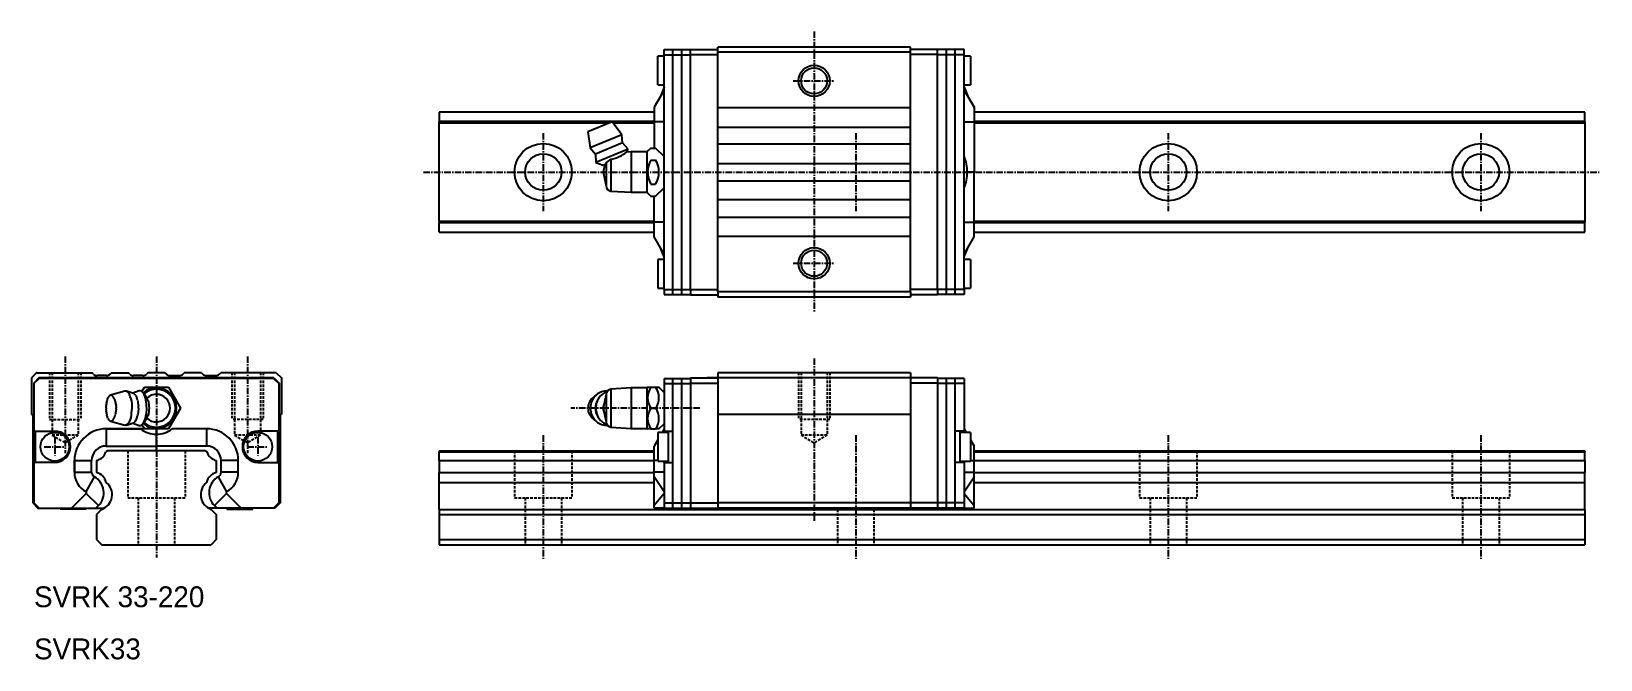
# Model space of a CAD drawing. Extents: x 10 to 311, y 10 to 130.
import ezdxf

# ---------------------------------------------------------------- set-up
doc = ezdxf.new("R2010")
doc.units = 0
doc.linetypes.add('CENTER', pattern=[2, 1.25, -0.25, 0.25, -0.25])
doc.linetypes.add('DASHED', pattern=[0.75, 0.5, -0.25])
doc.layers.get('0').update_dxf_attribs({"linetype": 'CONTINUOUS'})
doc.layers.add('CENTER', color=1, linetype='CENTER')

msp = doc.modelspace()

# ---------------------------------------------------------------- linework, layer by layer
at = {"color": 7, "linetype": 'CONTINUOUS'}
for p, q in [((130.97, 126), (130.97, 127)), ((130.97, 127), (136.07, 127)), ((132.67, 80), (132.67, 127)), ((134.37, 80), (134.37, 127)), ((136.07, 126.05), (136.07, 127.05)), ((136.07, 127.05), (141.27, 127.05)), ((178.27, 127.5), (141.27, 127.5)), ((141.27, 126.5), (141.27, 127.5)), ((178.27, 126.5), (178.27, 127.5)), ((183.47, 127.05), (178.27, 127.05)), ((183.47, 126.05), (183.47, 127.05)), ((188.57, 127), (183.47, 127)), ((185.17, 80), (185.17, 127)), ((186.87, 80), (186.87, 127)), ((188.57, 126), (188.57, 127)), ((130.97, 125.75), (129.77, 125.75)), ((130.97, 125.75), (129.77, 125.75)), ((129.77, 120.25), (129.77, 125.75)), ((129.77, 120.25), (129.77, 125.75)), ((130.97, 81), (130.97, 126)), ((130.97, 126), (136.07, 126)), ((136.07, 126.05), (141.27, 126.05)), ((136.07, 80.95), (136.07, 126.05)), ((141.27, 80.5), (141.27, 126.5)), ((178.27, 126.5), (141.27, 126.5)), ((178.27, 80.5), (178.27, 126.5)), ((183.47, 126.05), (178.27, 126.05)), ((183.47, 80.95), (183.47, 126.05)), ((188.57, 126), (183.47, 126)), ((188.57, 81), (188.57, 126)), ((189.77, 125.75), (188.57, 125.75)), ((189.77, 125.75), (189.77, 120.25)), ((130.97, 119.23), (129.07, 115.93)), ((130.97, 119.23), (129.07, 115.93)), ((129.77, 120.25), (130.97, 120.25)), ((129.77, 120.25), (130.97, 120.25)), ((130.97, 119.78), (130.2, 117.9)), ((130.97, 119.78), (130.2, 117.9)), ((188.57, 120.25), (189.77, 120.25)), ((188.57, 119.78), (189.34, 117.9)), ((188.57, 119.23), (190.47, 115.93)), ((129.07, 115), (87.77, 115)), ((87.77, 115), (87.77, 113.2)), ((129.07, 115.93), (129.07, 113.13)), ((129.07, 115.93), (129.07, 113.13)), ((178.27, 115.85), (141.27, 115.85)), ((190.47, 115.93), (190.47, 113.13)), ((307.77, 115), (190.47, 115)), ((307.77, 113.2), (307.77, 115)), ((129.07, 113.2), (87.77, 113.2)), ((87.77, 112.9), (87.77, 113.2)), ((120.4, 112.9), (87.77, 112.9)), ((87.77, 94.1), (87.77, 112.9)), ((120.98, 113.14), (116.36, 111.23)), ((122.83, 110.66), (120.98, 113.14)), ((129.07, 112.9), (121.16, 112.9)), ((129.07, 113.13), (129.07, 108.12)), ((129.07, 113.13), (129.07, 108.12)), ((130.97, 113.13), (129.07, 113.13)), ((130.97, 113.13), (129.07, 113.13)), ((141.27, 112.15), (178.27, 112.15)), ((188.57, 113.13), (190.47, 113.13)), ((307.77, 113.2), (190.47, 113.2)), ((190.47, 113.13), (190.47, 103.5)), ((307.77, 112.9), (190.47, 112.9)), ((307.77, 113.2), (307.77, 112.9)), ((307.77, 112.9), (307.77, 94.1)), ((116.36, 111.23), (116.81, 108.17)), ((122.83, 110.66), (116.81, 108.17)), ((123.01, 109.11), (117.78, 106.94)), ((123.01, 109.11), (122.83, 110.66)), ((124.06, 107.92), (123.01, 109.11)), ((178.27, 108.85), (141.27, 108.85)), ((116.81, 108.17), (117.78, 106.94)), ((117.78, 106.94), (117.88, 105.36)), ((124.06, 107.92), (117.88, 105.36)), ((120.75, 105.95), (119.87, 105.31)), ((120.75, 105.95), (120.75, 99.86)), ((123.78, 107.32), (124.06, 107.92)), ((124.67, 107.37), (123.78, 107.32)), ((123.78, 107.32), (123.78, 107.32)), ((123.78, 107.32), (123.78, 107.32)), ((124.67, 107.37), (124.67, 99.62)), ((127.67, 107.37), (124.67, 107.37)), ((128.41, 108.12), (127.67, 107.37)), ((127.67, 107.37), (127.67, 99.62)), ((128.41, 108.12), (129.35, 108.12)), ((128.41, 105.81), (129.35, 105.81)), ((130.97, 106.5), (129.35, 108.12)), ((117.88, 105.36), (119.27, 104.86)), ((119.27, 104.86), (119.75, 105.05)), ((119.61, 105), (119.27, 103.5)), ((119.27, 103.5), (119.87, 100.85)), ((119.87, 105.31), (119.75, 105.05)), ((119.87, 105.31), (119.87, 100.85)), ((141.27, 105.15), (178.27, 105.15)), ((190.47, 103.5), (189.16, 103.5)), ((190.47, 93.87), (190.47, 103.5)), ((120.75, 99.86), (124.67, 99.62)), ((124.67, 99.62), (127.67, 99.62)), ((127.67, 99.62), (128.41, 98.88)), ((128.41, 101.19), (129.35, 101.19)), ((129.35, 98.88), (130.97, 100.5)), ((141.27, 101.85), (178.27, 101.85)), ((128.41, 98.88), (129.35, 98.88)), ((129.07, 93.87), (129.07, 98.88)), ((178.27, 98.15), (141.27, 98.15)), ((87.77, 94.1), (129.07, 94.1)), ((87.77, 94.1), (87.77, 93.8)), ((87.77, 93.8), (129.07, 93.8)), ((87.77, 92), (87.77, 93.8)), ((129.07, 91.07), (129.07, 93.87)), ((130.97, 93.87), (129.07, 93.87)), ((141.27, 94.85), (178.27, 94.85)), ((188.57, 93.87), (190.47, 93.87)), ((190.47, 94.1), (307.77, 94.1)), ((190.47, 91.07), (190.47, 93.87)), ((190.47, 93.8), (307.77, 93.8)), ((307.77, 94.1), (307.77, 93.8)), ((307.77, 92), (307.77, 93.8)), ((87.77, 92), (129.07, 92)), ((130.97, 87.77), (129.07, 91.07)), ((178.27, 91.15), (141.27, 91.15)), ((188.57, 87.77), (190.47, 91.07)), ((190.47, 92), (307.77, 92)), ((130.97, 87.22), (130.2, 89.1)), ((188.57, 87.22), (189.34, 89.1)), ((130.97, 86.75), (129.77, 86.75)), ((129.77, 86.75), (129.77, 81.25)), ((189.77, 86.75), (188.57, 86.75)), ((189.77, 86.75), (189.77, 81.25)), ((129.77, 81.25), (130.97, 81.25)), ((130.97, 81), (130.97, 80)), ((130.97, 81), (136.07, 81)), ((130.97, 80), (136.07, 80)), ((136.07, 80.95), (141.27, 80.95)), ((136.07, 80.95), (136.07, 79.95)), ((136.07, 79.95), (141.27, 79.95)), ((178.27, 80.5), (141.27, 80.5)), ((141.27, 80.5), (141.27, 79.5)), ((178.27, 79.5), (141.27, 79.5)), ((183.47, 80.95), (178.27, 80.95)), ((178.27, 80.5), (178.27, 79.5)), ((183.47, 79.95), (178.27, 79.95)), ((188.57, 81), (183.47, 81)), ((183.47, 80.95), (183.47, 79.95)), ((188.57, 80), (183.47, 80)), ((188.57, 81.25), (189.77, 81.25)), ((188.57, 81), (188.57, 80)), ((10.5, 65), (9.5, 64)), ((9.5, 64), (9.5, 57)), ((10.95, 64), (9.95, 63)), ((11, 63.9), (10, 62.9)), ((10.5, 65), (21.15, 65)), ((56.05, 64), (10.95, 64)), ((56, 63.9), (11, 63.9)), ((21.41, 64.74), (21.15, 65)), ((21.9, 64.05), (21.62, 64.05)), ((23.89, 64.45), (22.11, 64.45)), ((24.85, 65), (24.59, 64.74)), ((24.85, 65), (28.15, 65)), ((28.41, 64.74), (28.15, 65)), ((30.89, 64.45), (29.11, 64.45)), ((31.85, 65), (31.59, 64.74)), ((35.15, 65), (31.85, 65)), ((35.15, 65), (35.41, 64.74)), ((36.11, 64.45), (37.89, 64.45)), ((38.59, 64.74), (38.85, 65)), ((42.15, 65), (38.85, 65)), ((42.15, 65), (42.41, 64.74)), ((43.11, 64.45), (44.89, 64.45)), ((45.59, 64.74), (45.85, 65)), ((56.5, 65), (45.85, 65)), ((56, 63.9), (57, 62.9)), ((56.05, 64), (57.05, 63)), ((56.5, 65), (57.5, 64)), ((57.5, 64), (57.5, 57)), ((130.97, 63.9), (130.97, 62.9)), ((130.97, 63.9), (136.07, 63.9)), ((132.67, 39), (132.67, 63.9)), ((134.37, 39), (134.37, 63.9)), ((136.07, 64), (141.27, 64)), ((136.07, 64), (136.07, 63)), ((139.27, 64), (139.27, 64.05)), ((139.27, 64.05), (141.27, 64.05)), ((178.27, 65), (141.27, 65)), ((141.27, 65), (141.27, 64)), ((178.27, 64), (141.27, 64)), ((141.27, 64), (141.27, 57)), ((178.27, 65), (178.27, 64)), ((183.47, 64), (178.27, 64)), ((178.27, 64), (178.27, 57)), ((183.47, 64), (183.47, 63)), ((188.57, 63.9), (183.47, 63.9)), ((185.17, 39), (185.17, 63.9)), ((186.87, 39), (186.87, 63.9)), ((188.57, 63.9), (188.57, 62.9)), ((9.95, 63), (9.95, 49.05)), ((10, 62.9), (10, 53.8)), ((27.46, 61.44), (24.72, 60.69)), ((29.1, 61.02), (27.73, 61.44)), ((30.18, 61.51), (28.96, 61.06)), ((30.73, 61.4), (31.19, 62.2)), ((31.36, 60.62), (30.94, 61.18)), ((31.19, 62.2), (35.81, 62.2)), ((31.69, 60.13), (31.36, 60.62)), ((35.81, 62.2), (38.12, 58.2)), ((57, 62.9), (57, 53.8)), ((57.05, 63), (57.05, 40)), ((117.98, 60.78), (117.26, 60.18)), ((119.87, 60.85), (119.27, 58.2)), ((119.87, 60.85), (119.87, 55.55)), ((124.67, 62.07), (120.75, 61.84)), ((120.75, 61.84), (120.75, 54.56)), ((127.67, 62.07), (124.67, 62.07)), ((124.67, 62.07), (124.67, 54.32)), ((127.8, 62.2), (127.67, 62.07)), ((127.67, 62.07), (127.67, 54.32)), ((127.8, 62.2), (128.41, 62.2)), ((128.41, 62.2), (129.35, 62.2)), ((129.35, 62.2), (129.97, 62.2)), ((130.97, 61.2), (129.97, 62.2)), ((130.97, 62.9), (136.07, 62.9)), ((130.97, 62.9), (130.97, 53.8)), ((136.07, 63), (141.27, 63)), ((136.07, 63), (136.07, 40)), ((183.47, 63), (178.27, 63)), ((183.47, 63), (183.47, 40)), ((188.57, 62.9), (183.47, 62.9)), ((188.57, 62.9), (188.57, 53.8)), ((31.95, 59.63), (31.69, 60.13)), ((38.12, 58.2), (35.81, 54.2)), ((119.27, 58.2), (119.87, 55.55)), ((128.41, 58.2), (129.35, 58.2)), ((9.5, 57), (9.75, 57)), ((9.75, 57), (9.75, 40)), ((23.87, 54.23), (30.46, 54.23)), ((23.87, 54.23), (23.87, 50.93)), ((30.46, 54.23), (23.87, 54.23)), ((23.87, 54.23), (23.87, 50.93)), ((24.72, 55.71), (27.46, 54.96)), ((27.73, 54.96), (29.1, 55.38)), ((28.96, 55.34), (30.18, 54.89)), ((31.17, 54.23), (30.46, 54.23)), ((31.19, 54.2), (30.73, 55)), ((30.94, 55.22), (31.36, 55.78)), ((31.36, 55.78), (31.69, 56.27)), ((31.69, 56.27), (31.95, 56.77)), ((43.13, 54.23), (36.54, 54.23)), ((43.13, 54.23), (43.13, 50.93)), ((57.25, 57), (57.25, 40)), ((57.5, 57), (57.25, 57)), ((120.75, 54.56), (124.67, 54.32)), ((124.67, 54.32), (127.67, 54.32)), ((127.67, 54.32), (127.8, 54.2)), ((129.97, 54.2), (130.97, 55.2)), ((130.97, 54.23), (130.58, 53.55)), ((178.27, 57), (141.27, 57)), ((141.27, 57), (141.27, 40)), ((178.27, 57), (178.27, 40)), ((188.57, 54.23), (188.96, 53.55)), ((10, 53.8), (14, 53.8)), ((10.25, 53.8), (10.25, 47.8)), ((35.81, 54.2), (31.19, 54.2)), ((33.5, 53.22), (33.5, 54.2)), ((33.5, 53.21), (33.5, 53.22)), ((33.5, 53.2), (33.5, 53.21)), ((33.5, 50.93), (33.5, 53.2)), ((33.5, 50.93), (33.5, 53.2)), ((57, 53.8), (53, 53.8)), ((56.75, 53.8), (56.75, 47.8)), ((56.75, 53.8), (56.75, 47.8)), ((128.41, 54.2), (127.8, 54.2)), ((128.41, 54.2), (129.35, 54.2)), ((129.77, 52.15), (129.07, 50.93)), ((129.97, 54.2), (129.35, 54.2)), ((129.77, 53.55), (129.77, 48.05)), ((131.77, 53.55), (129.77, 53.55)), ((130.97, 53.55), (130.97, 53.8)), ((130.97, 53.8), (132.67, 53.8)), ((131.77, 53.8), (131.77, 47.8)), ((131.77, 53.8), (131.77, 47.8)), ((188.57, 53.8), (186.87, 53.8)), ((187.77, 53.8), (187.77, 47.8)), ((189.77, 53.55), (187.77, 53.55)), ((188.57, 53.55), (188.57, 53.8)), ((189.77, 53.55), (189.77, 48.05)), ((189.77, 52.15), (190.47, 50.93)), ((9.95, 44.95), (9.95, 49.05)), ((9.95, 49.05), (9.95, 44.95)), ((9.95, 49.05), (10.25, 49.05)), ((24.1, 50), (23.8, 49.83)), ((23.87, 50.93), (33.5, 50.93)), ((23.87, 50.93), (33.5, 50.93)), ((42.9, 50), (24.1, 50)), ((43.13, 50.93), (33.5, 50.93)), ((33.5, 50), (33.5, 50.93)), ((42.9, 50), (43.2, 49.83)), ((87.77, 50), (129.07, 50)), ((87.77, 50), (87.77, 49.83)), ((87.77, 49.83), (129.07, 49.83)), ((87.77, 48.15), (87.77, 49.83)), ((129.07, 48.13), (129.07, 50.93)), ((190.47, 48.13), (190.47, 50.93)), ((190.47, 50), (307.77, 50)), ((190.47, 49.83), (307.77, 49.83)), ((307.77, 50), (307.77, 49.83)), ((307.77, 48.15), (307.77, 49.83)), ((14, 47.8), (10, 47.8)), ((10, 47.8), (10, 40)), ((17.77, 45.9), (17.77, 48.13)), ((17.77, 48.13), (17.77, 45.9)), ((17.77, 48.13), (21.07, 48.13)), ((17.77, 48.13), (21.07, 48.13)), ((17.77, 45.9), (21.07, 45.9)), ((17.77, 45.9), (21.07, 45.9)), ((21.07, 45.9), (21.07, 48.13)), ((21.07, 45.9), (21.07, 48.13)), ((22, 48.15), (22, 45.85)), ((45, 48.15), (45, 45.85)), ((45.93, 45.9), (45.93, 48.13)), ((49.23, 48.13), (45.93, 48.13)), ((49.23, 45.9), (45.93, 45.9)), ((49.23, 45.9), (49.23, 48.13)), ((53, 47.8), (57, 47.8)), ((57, 47.8), (57, 40)), ((87.77, 48.15), (129.07, 48.15)), ((87.77, 48.15), (87.77, 45.85)), ((87.77, 45.85), (129.07, 45.85)), ((87.77, 43.96), (87.77, 45.85)), ((129.77, 48.13), (129.07, 48.13)), ((129.07, 45.9), (129.07, 48.13)), ((130.97, 45.9), (129.07, 45.9)), ((129.07, 45.03), (129.07, 45.9)), ((129.77, 48.05), (131.77, 48.05)), ((130.97, 47.8), (130.97, 48.05)), ((130.97, 47.8), (130.97, 40)), ((130.97, 47.8), (132.67, 47.8)), ((188.57, 47.8), (186.87, 47.8)), ((187.77, 48.05), (189.77, 48.05)), ((188.57, 47.8), (188.57, 48.05)), ((188.57, 47.8), (188.57, 40)), ((188.57, 45.9), (190.47, 45.9)), ((189.77, 48.13), (190.47, 48.13)), ((190.47, 48.15), (307.77, 48.15)), ((190.47, 45.9), (190.47, 48.13)), ((190.47, 45.03), (190.47, 45.9)), ((190.47, 45.85), (307.77, 45.85)), ((307.77, 48.15), (307.77, 45.85)), ((307.77, 43.96), (307.77, 45.85)), ((9.95, 44.95), (10, 44.95)), ((9.95, 44.95), (9.95, 40)), ((19.99, 42.14), (21.59, 45.03)), ((19.99, 42.14), (21.59, 45.03)), ((47.01, 42.14), (45.41, 45.03)), ((87.77, 43.96), (129.07, 43.96)), ((87.77, 38.76), (87.77, 43.96)), ((129.07, 39.49), (129.07, 45.03)), ((130.97, 42.14), (129.07, 45.03)), ((188.57, 42.14), (190.47, 45.03)), ((190.47, 39.49), (190.47, 45.03)), ((190.47, 43.96), (307.77, 43.96)), ((307.77, 38.76), (307.77, 43.96)), ((9.75, 40), (10.75, 39)), ((9.95, 40), (10.95, 39)), ((10, 40), (11, 39)), ((17.22, 39), (20.04, 41.82)), ((20.04, 41.82), (17.22, 39)), ((20.04, 41.82), (22.37, 39.49)), ((20.04, 41.82), (22.37, 39.49)), ((21.88, 39), (22.37, 39.49)), ((21.88, 39), (22.37, 39.49)), ((46.96, 41.82), (44.63, 39.49)), ((45.12, 39), (44.63, 39.49)), ((49.78, 39), (46.96, 41.82)), ((57, 40), (56, 39)), ((57.05, 40), (56.05, 39)), ((57.25, 40), (56.25, 39)), ((130.97, 41.82), (129.07, 39.49)), ((129.07, 39), (129.07, 39.49)), ((130.97, 40), (130.97, 39)), ((130.97, 40), (136.07, 40)), ((136.07, 40), (141.27, 40)), ((136.07, 40), (136.07, 39)), ((178.27, 40), (141.27, 40)), ((141.27, 40), (141.27, 39)), ((183.47, 40), (178.27, 40)), ((178.27, 40), (178.27, 39)), ((183.47, 40), (183.47, 39)), ((188.57, 40), (183.47, 40)), ((188.57, 41.82), (190.47, 39.49)), ((188.57, 40), (188.57, 39)), ((190.47, 39), (190.47, 39.49)), ((10.75, 39), (10.95, 39)), ((10.95, 39), (11, 39)), ((11, 39), (17.22, 39)), ((15, 38.96), (15, 38.8)), ((20, 38.8), (15, 38.8)), ((17.22, 39), (21.88, 39)), ((17.22, 39), (21.88, 39)), ((20, 38.8), (20, 39)), ((21.88, 39), (23.5, 39)), ((21.88, 39), (23.5, 39)), ((22.96, 38.76), (22, 37.8)), ((22, 37.8), (22, 33)), ((45.12, 39), (43.5, 39)), ((44.04, 38.76), (45, 37.8)), ((45, 37.8), (45, 33)), ((49.78, 39), (45.12, 39)), ((47, 39), (47, 38.8)), ((47, 38.8), (52, 38.8)), ((56, 39), (49.78, 39)), ((52, 38.8), (52, 39)), ((56.05, 39), (56, 39)), ((56.25, 39), (56.05, 39)), ((87.77, 38.76), (307.77, 38.76)), ((87.77, 38.76), (87.77, 37.8)), ((87.77, 37.8), (307.77, 37.8)), ((87.77, 37.8), (87.77, 33)), ((130.97, 39), (129.07, 39)), ((130.97, 39), (136.07, 39)), ((136.07, 39), (141.27, 39)), ((178.27, 39), (141.27, 39)), ((183.47, 39), (178.27, 39)), ((188.57, 39), (183.47, 39)), ((188.57, 39), (190.47, 39)), ((307.77, 38.76), (307.77, 37.8)), ((307.77, 37.8), (307.77, 33)), ((22, 33), (23, 32)), ((23, 32), (44, 32)), ((45, 33), (44, 32)), ((87.77, 33), (307.77, 33)), ((87.77, 33), (87.77, 32)), ((87.77, 32), (307.77, 32)), ((307.77, 33), (307.77, 32))]:
    msp.add_line(p, q, dxfattribs=at)
at = {"color": 3, "linetype": 'DASHED'}
for p, q in [((13, 65), (13, 56)), ((13.5, 65), (13.5, 53)), ((18.5, 65), (18.5, 53)), ((19, 65), (19, 56)), ((48, 65), (48, 56)), ((48.5, 65), (48.5, 53)), ((53.5, 65), (53.5, 53)), ((54, 65), (54, 56)), ((156.77, 65), (156.77, 56)), ((157.27, 65), (157.27, 53)), ((162.27, 65), (162.27, 53)), ((162.77, 65), (162.77, 56)), ((13, 56), (19, 56)), ((54, 56), (48, 56)), ((162.77, 56), (156.77, 56)), ((18.5, 53), (13.5, 53)), ((13.5, 53), (16, 51.56)), ((18.5, 53), (16, 51.56)), ((53.5, 53), (48.5, 53)), ((48.5, 53), (51, 51.56)), ((53.5, 53), (51, 51.56)), ((162.27, 53), (157.27, 53)), ((157.27, 53), (159.77, 51.56)), ((162.27, 53), (159.77, 51.56)), ((28, 50), (28, 41)), ((39, 50), (39, 41)), ((102.27, 50), (102.27, 41)), ((113.27, 50), (113.27, 41)), ((222.27, 50), (222.27, 41)), ((233.27, 50), (233.27, 41)), ((282.27, 50), (282.27, 41)), ((293.27, 50), (293.27, 41)), ((28, 41), (39, 41)), ((30, 41), (30, 32)), ((37, 41), (37, 32)), ((102.27, 41), (113.27, 41)), ((104.27, 41), (104.27, 32)), ((111.27, 41), (111.27, 32)), ((222.27, 41), (233.27, 41)), ((224.27, 41), (224.27, 32)), ((231.27, 41), (231.27, 32)), ((282.27, 41), (293.27, 41)), ((284.27, 41), (284.27, 32)), ((291.27, 41), (291.27, 32)), ((164.27, 38.76), (164.27, 32)), ((171.27, 38.76), (171.27, 32))]:
    msp.add_line(p, q, dxfattribs=at)
at = {"linetype": 'CONTINUOUS'}
for p, q in [((27.73, 61.44), (27.46, 61.44)), ((27.73, 54.96), (27.46, 54.96))]:
    msp.add_line(p, q, dxfattribs=at)
at = {"color": 3, "linetype": 'CONTINUOUS'}
for centre in [(159.77, 121), (159.77, 86)]:
    msp.add_circle(centre, 3, dxfattribs=at)
at = {"color": 7, "linetype": 'CONTINUOUS'}
for centre, radius in [((159.77, 121), 2.5), ((107.77, 103.5), 5.5), ((227.77, 103.5), 5.5), ((287.77, 103.5), 5.5), ((107.77, 103.5), 3.5), ((227.77, 103.5), 3.5), ((287.77, 103.5), 3.5), ((159.77, 86), 2.5), ((14, 50.8), 2.75), ((14, 50.8), 2.75), ((53, 50.8), 2.75)]:
    msp.add_circle(centre, radius, dxfattribs=at)
for centre, radius, start, end in [((119.33, 113.1), 7.29, 281.2292, 307.55), ((132.42, 103.5), 4.62, 150.0104, 209.9896), ((125.35, 103.5), 4.62, 330.0001, 29.9999), ((181.45, 103.57), 7.71, 359.4563, 22.6234), ((181.45, 103.43), 7.71, 337.3766, 0.5437), ((120.87, 100.85), 1, 180, 263.2229), ((21.62, 58.05), 6, 90, 97.5568), ((22.11, 65.45), 1, 225, 270), ((21.9, 58.55), 5.5, 82.1067, 90), ((23.89, 65.45), 1, 270, 315), ((29.11, 65.45), 1, 225, 270), ((30.89, 65.45), 1, 270, 315), ((36.11, 65.45), 1, 225, 270), ((37.89, 65.45), 1, 270, 315), ((43.11, 65.45), 1, 225, 270), ((44.89, 65.45), 1, 270, 315), ((25.27, 59.69), 1.18, 149.9462, 160.6158), ((26.34, 59.08), 2.41, 144.2871, 149.9462), ((24.78, 60.2), 0.49, 97.1639, 144.2871), ((24.67, 60.06), 0.628, 42.7713, 85.8209), ((23.84, 59.29), 1.76, 34.4113, 42.7713), ((24.16, 59.51), 1.37, 24.8028, 34.4113), ((27.32, 60.44), 1.08, 21.0278, 67.2834), ((7.76, 52.92), 22.03, 18.6519, 21.0278), ((28.51, 59.75), 1.39, 55.0676, 65.0564), ((28.94, 60.36), 0.646, 25.4744, 55.0676), ((49.96, 70.38), 22.64, 205.4744, 206.7542), ((30.36, 61.03), 0.511, 60.8171, 110.5992), ((30.13, 60.62), 0.984, 34.9878, 60.8171), ((28.29, 59.33), 3.23, 7.3525, 34.9878), ((33.5, 58.2), 3.88, 229.2393, 130.7607), ((33.5, 58.2), 3.64, 229.0058, 130.9942), ((33.5, 58.2), 2.65, 226.8285, 133.1715), ((120.11, 58.28), 3.29, 130.7852, 155.8923), ((119.83, 58.6), 2.86, 85.1547, 130.7852), ((121.07, 58.45), 3.11, 109.6894, 146.9357), ((120.87, 60.85), 1, 96.7771, 180), ((131.34, 60.2), 3.54, 145.6279, 214.3721), ((126.43, 60.2), 3.54, 325.6279, 34.3721), ((25.68, 58.49), 1.81, 173.733, 180.0616), ((20.15, 58.48), 3.71, 356.9724, 0.0616), ((25.68, 58.19), 1.83, 176.9724, 183.2469), ((20.15, 57.88), 3.72, 0.1617, 3.2469), ((25.68, 57.89), 1.81, 180.1617, 186.4986), ((20.03, 59.11), 3.87, 353.733, 356.7047), ((20.01, 57.25), 3.89, 3.5403, 6.4986), ((25.66, 58.78), 1.77, 170.1836, 176.7047), ((25.66, 57.6), 1.77, 183.5403, 190.0814), ((19.66, 59.82), 4.32, 350.1836, 352.8665), ((19.62, 56.52), 4.37, 7.4277, 10.0814), ((25.61, 59.08), 1.68, 165.9229, 172.8665), ((18.44, 60.87), 5.71, 345.9229, 347.9835), ((25.51, 59.37), 1.51, 160.0922, 167.9835), ((2.24, 67.8), 23.24, 340.0922, 340.6158), ((19.84, 57.52), 6.13, 22.7591, 24.8028), ((23.8, 59.18), 1.84, 16.1339, 22.7591), ((-7.86, 50.02), 34.79, 15.7913, 16.1339), ((23.58, 58.91), 2.12, 10.2366, 15.7913), ((59.72, 50.72), 34.65, 169.0693, 169.4059), ((56.62, 64.88), 31.46, 190.2366, 190.607), ((23.46, 58.67), 2.29, 5.5412, 10.607), ((23.46, 57.72), 2.28, 349.0693, 354.1585), ((41.95, 60.46), 16.29, 185.5412, 186.2483), ((42.31, 55.79), 16.67, 173.4671, 174.1585), ((23.39, 58.43), 2.37, 1.408, 6.2483), ((23.4, 57.96), 2.37, 353.4671, 358.3172), ((39.4, 57.49), 13.64, 177.4766, 178.3172), ((39.33, 58.82), 13.57, 181.408, 182.2531), ((23.37, 58.19), 2.4, 357.4766, 2.2531), ((24.65, 58.62), 4.21, 354.2322, 18.6519), ((-46.46, 65.81), 75.68, 352.8838, 354.2322), ((28.5, 59.56), 1.4, 7.3483, 26.7542), ((54.94, 62.97), 25.26, 187.3483, 189.748), ((27.38, 57.54), 2.66, 340.7177, 1.156), ((34.97, 57.69), 4.94, 174.0912, 181.156), ((28.26, 58.39), 1.81, 354.0912, 9.748), ((9.45, 56.9), 22.23, 3.3561, 7.3525), ((26.53, 57.9), 5.12, 345.9353, 3.3561), ((26.84, 58.2), 5.31, 344.3386, 15.6614), ((119.11, 58.19), 2.75, 156.3696, 179.7225), ((118.99, 58.19), 2.63, 179.7225, 204.1854), ((118.82, 58.31), 2.43, 129.9202, 156.3696), ((120.26, 58.21), 3.45, 155.8923, 180.1998), ((120.37, 58.21), 3.56, 180.1998, 203.7081), ((120.91, 58.19), 3.14, 141.4466, 179.7942), ((120.76, 58.19), 2.98, 179.7942, 196.5767), ((121.34, 58.22), 3.46, 163.2854, 180.3436), ((121.64, 58.22), 3.76, 180.3436, 196.0273), ((120.99, 58.26), 3.23, 196.5767, 217.9131), ((121.48, 58.18), 3.61, 146.9357, 163.2854), ((121.67, 58.2), 2.4, 154.7068, 179.7781), ((121.73, 58.22), 2.46, 180.3823, 205.1326), ((131.34, 56.2), 3.54, 145.6279, 214.3721), ((126.43, 56.2), 3.54, 325.6279, 34.3721), ((23.87, 48.13), 6.1, 90.0008, 179.9992), ((23.87, 48.13), 6.1, 90.0008, 179.9992), ((25.61, 57.3), 1.67, 187.4277, 194.4141), ((18.27, 55.42), 5.9, 12.4183, 14.4141), ((25.5, 57.01), 1.5, 192.4183, 200.4132), ((-9.46, 44), 35.8, 20.0721, 20.4132), ((25.25, 56.68), 1.15, 200.0721, 211.1208), ((26.02, 57.15), 2.06, 211.1208, 217.8884), ((24.78, 56.18), 0.477, 217.8884, 242.119), ((24.73, 56.09), 0.381, 242.119, 267.2598), ((24.68, 56.31), 0.597, 273.2202, 298.7005), ((24.69, 56.3), 0.589, 298.7005, 314.972), ((23.97, 57.01), 1.59, 314.972, 324.4048), ((24.19, 56.86), 1.33, 324.4048, 334.4057), ((20.32, 58.71), 5.62, 334.4057, 336.6464), ((23.82, 57.2), 1.81, 336.6464, 343.3865), ((-1.98, 64.9), 28.74, 343.3865, 343.8022), ((23.59, 57.47), 2.1, 343.8022, 349.4059), ((26.57, 56.69), 2.08, 304.0454, 352.8838), ((28.8, 56.17), 0.842, 290.5673, 338.4782), ((9.34, 63.85), 21.76, 338.4782, 340.7177), ((30.38, 55.79), 0.919, 257.7557, 277.7073), ((33.5, 58.2), 5, 232.5609, 270), ((30.47, 55.12), 0.242, 277.7073, 306.3092), ((31.44, 53.79), 1.41, 120.5653, 126.3092), ((30.44, 55.49), 0.561, 300.5653, 331.7244), ((25.45, 58.17), 6.23, 331.7244, 345.9353), ((33.5, 58.2), 5, 270, 307.4391), ((43.13, 48.13), 6.1, 0.0008, 89.9992), ((118.91, 58.15), 2.53, 204.1854, 229.5249), ((120.03, 58.06), 3.19, 203.7081, 230.0021), ((148.67, 93.02), 48.38, 229.5249, 230.6346), ((119.88, 57.88), 2.95, 230.0021, 251.8623), ((121.23, 58.1), 3.33, 196.0273, 213.7038), ((121.25, 58.12), 3.36, 213.7038, 231.0042), ((119.82, 57.7), 2.76, 251.8623, 275.2328), ((120.97, 57.76), 2.9, 231.0042, 250.9998), ((120.87, 55.55), 1, 180, 263.2229), ((14, 50.8), 3, 270, 90), ((53, 50.8), 3, 90, 270), ((23.87, 48.13), 2.8, 90, 180), ((23.87, 48.13), 2.8, 90, 180), ((21.42, 50.58), 2.5, 283.5091, 342.3449), ((43.13, 48.13), 2.8, 0, 90), ((45.58, 50.58), 2.5, 197.6551, 256.4909), ((22.07, 45.9), 4.3, 180.0008, 241.1143), ((22.07, 45.9), 4.3, 180.0008, 241.1143), ((22.07, 45.9), 1, 180, 241.1151), ((22.07, 45.9), 1, 180, 241.1151), ((21.42, 43.42), 2.5, 12.4795, 76.4909), ((45.58, 43.42), 2.5, 103.5091, 167.5205), ((44.93, 45.9), 1, 298.8849, 0), ((44.93, 45.9), 4.3, 298.8857, 359.9992), ((19.9, 41.96), 3.5, 315, 61.1151), ((19.9, 41.96), 3.5, 315, 61.1151), ((22, 41.6), 3, 288.5944, 51.7585), ((45, 41.6), 3, 128.2415, 251.4056), ((47.1, 41.96), 3.5, 118.8849, 225), ((19.9, 41.96), 0.2, 315.0002, 61.115), ((47.1, 41.96), 0.2, 118.885, 224.9998)]:
    msp.add_arc(centre, radius, start, end, dxfattribs=at)
at = {"color": 7}
msp.add_point((10.5, 65), dxfattribs=at)
at = {"layer": 'CENTER', "color": 1, "linetype": 'CENTER'}
for p, q in [((159.77, 130.5), (159.77, 76.5)), ((155.77, 121), (163.77, 121)), ((107.77, 111), (107.77, 96)), ((167.77, 111), (167.77, 96)), ((227.77, 111), (227.77, 96)), ((287.77, 111), (287.77, 96)), ((84.77, 103.5), (310.77, 103.5)), ((155.77, 86), (163.77, 86)), ((16, 68.12), (16, 49.56)), ((33.5, 68.12), (33.5, 29.52)), ((51, 68.12), (51, 49.56)), ((159.77, 67.74), (159.77, 36.57)), ((137.86, 58.2), (113.06, 58.2)), ((14, 52.69), (14, 49.09)), ((53, 52.69), (53, 49.09)), ((107.77, 53), (107.77, 29)), ((167.77, 53), (167.77, 29)), ((227.77, 53), (227.77, 29)), ((287.77, 53), (287.77, 29)), ((11.96, 50.8), (15.86, 50.8)), ((50.97, 50.8), (54.87, 50.8))]:
    msp.add_line(p, q, dxfattribs=at)

# ---------------------------------------------------------------- texts
at = {"color": 7, "linetype": 'CONTINUOUS'}
for s, p in [('SVRK 33-220', (10, 20)), ('SVRK33', (10, 10))]:
    msp.add_text(s, height=4, dxfattribs=at).set_placement(p)

doc.saveas('drawing.dxf')
